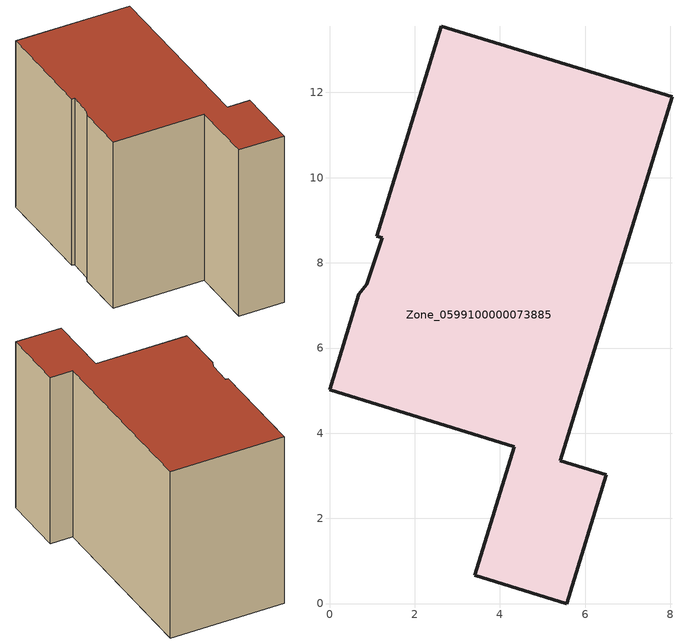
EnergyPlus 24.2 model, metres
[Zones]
Zone_0599100000073885
 floor ground (C_G): 6.5,3.02 5.57,0 3.41,0.67 4.34,3.68 0,5.02 0.69,7.26 0.88,7.5 1.24,8.59 1.11,8.63 2.62,13.55 8.04,11.89 5.42,3.35 z0
 wall outside (C_F): 5.57,0 6.5,3.02 5.42,3.35 8.04,11.89 2.62,13.55 1.11,8.63 1.24,8.59 0.88,7.5 0.69,7.26 0,5.02 4.34,3.68 3.41,0.67 5.57,0 z0:8.79
 roof outside (C_R): 0.88,7.5 0.69,7.26 0,5.02 4.34,3.68 3.41,0.67 5.57,0 6.5,3.02 5.42,3.35 8.04,11.89 2.62,13.55 1.11,8.63 1.24,8.59 z8.79
[BUILDING]
Pand.0599100000073885: North Axis=0; Terrain=City; Loads Convergence Tolerance Value=0.04; Temperature Convergence Tolerance Value=0.4; Solar Distribution=FullExterior; Maximum Number of Warmup Days=25; Minimum Number of Warmup Days=1
[Site:Location]
Rotterdam.The.Hague.AP_ZH_NLD Design_Conditions: Latitude=51.96; Longitude=4.45; Time Zone=1; Elevation=-4.5
[SITE:GROUNDTEMPERATURE:BUILDINGSURFACE]
18, 18, 18, 18, 18, 18, 18, 18, 18, 18, 18, 18
[MATERIAL] Thermal Absorptance=0.9; Solar Absorptance=0.7; Visible Absorptance=0.7
Name | Roughness | Thickness | Conductivity | Density | Specific Heat
G.TC.1975-1991 | MediumSmooth | 0.15 | 0.288461 | 540 | 1210
F.TC.1975-1991 | Rough | 0.3 | 0.230769 | 1920 | 840
R.TC.1975-1991 | MediumRough | 0.2 | 0.153846 | 1500 | 1000
[CONSTRUCTION]
C_G: G.TC.1975-1991
C_F: F.TC.1975-1991
C_R: R.TC.1975-1991
[ZONE]
Zone_0599100000073885: Type=1; Multiplier=1; Ceiling Height=Autocalculate; Volume=Autocalculate; Floor Area=autocalculate; Part of Total Floor Area=Yes
[ZONEINFILTRATION:DESIGNFLOWRATE]
Infil_Zone_0599100000073885: Zone or ZoneList or Space or SpaceList=Zone_0599100000073885; Schedule=AlwaysOn; Design Flow Rate Calculation Method=Flow/Area; Flow Rate per Floor Area=0.003; Constant Term Coefficient=1; Temperature Term Coefficient=0; Velocity Term Coefficient=0; Velocity Squared Term Coefficient=0
[HVACTEMPLATE:ZONE:IDEALLOADSAIRSYSTEM]
Zone_0599100000073885: Maximum Heating Supply Air Temperature=50; Minimum Cooling Supply Air Temperature=13; Maximum Heating Supply Air Humidity Ratio=0.0156; Minimum Cooling Supply Air Humidity Ratio=0.0077; Heating Limit=NoLimit; Cooling Limit=NoLimit; Dehumidification Control Type=ConstantSensibleHeatRatio; Cooling Sensible Heat Ratio=0.7; Dehumidification Setpoint=60; Humidification Control Type=None; Humidification Setpoint=30; Outdoor Air Method=None; Outdoor Air Flow Rate per Person=0.00944; Outdoor Air Flow Rate per Zone Floor Area=0; Outdoor Air Flow Rate per Zone=0; Demand Controlled Ventilation Type=None; Outdoor Air Economizer Type=NoEconomizer; Heat Recovery Type=None; Sensible Heat Recovery Effectiveness=0.7; Latent Heat Recovery Effectiveness=0.65
[ZONECONTROL:THERMOSTAT]
ThermostatControl_Zone_0599100000073885: Zone or ZoneList=Zone_0599100000073885; Control Type Schedule=DualSetpointControlType; Control 1=Thermostat_Zone_0599100000073885; Temperature Difference Between Cutout And Setpoint=0
[THERMOSTATSETPOINT:DUALSETPOINT]
Thermostat_Zone_0599100000073885: Heating Setpoint Temperature Schedule=HeatingSetpoint_Zone_0599100000073885; Cooling Setpoint Temperature Schedule=CoolingSetpoint_Zone_0599100000073885
[SCHEDULE:COMPACT]
HeatingSetpoint_Zone_0599100000073885: Through: 12/31, For: AllDays, Until: 24:00, 21
CoolingSetpoint_Zone_0599100000073885: Through: 12/31, For: AllDays, Until: 24:00, 24
DualSetpointControlType: Through: 12/31, For: AllDays, Until: 24:00, 4
AlwaysOn: Through: 12/31, For: AllDays, Until: 24:00, 1
